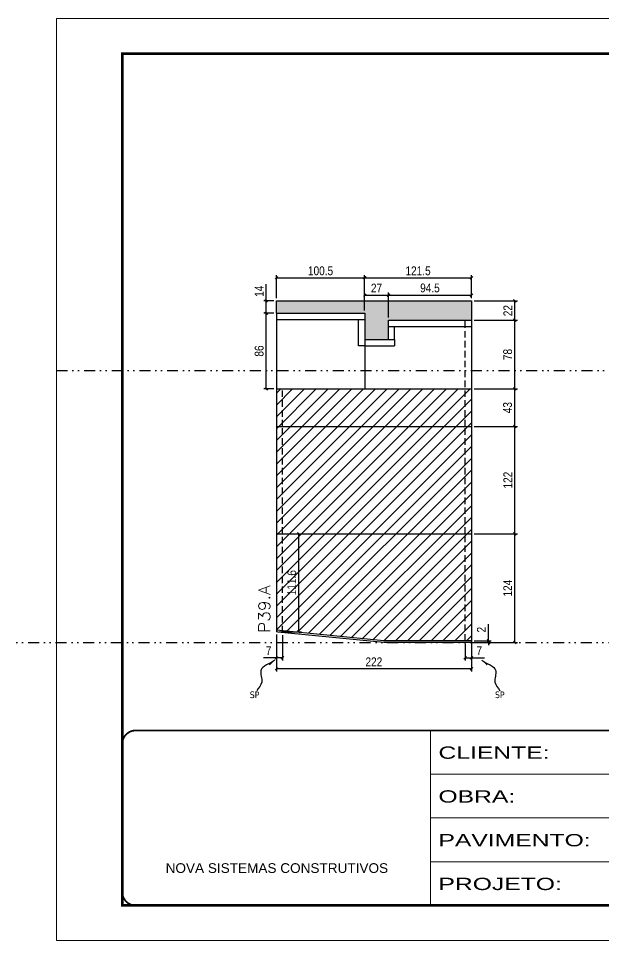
# Model space of a CAD drawing. Header units: millimetres. Extents: x 13777 to 27878, y -21631 to 6985.
# Drawn here: x 17540 to 18206, y -6700 to -5650 of the extents above; entities that cross this region are included whole.
import ezdxf

# ---------------------------------------------------------------- set-up
doc = ezdxf.new("R2010")
doc.units = ezdxf.units.MM
for name, pattern in [('CONTINUO', [0]), ('DASHED', [0.75, 0.5, -0.25]), ('DIVIDE2', [0.625, 0.25, -0.125, 0, -0.125, 0, -0.125]), ('HIDDEN', [0.375, 0.25, -0.125])]:
    doc.linetypes.add(name, pattern=pattern)
for name, color, linetype in [('COTA', 241, 'Continuous'), ('Nível', 160, 'Continuous'), ('Painéis', 200, 'Continuous'), ('SARR_2.2x7', 40, 'Continuous'), ('Sarrafo de Pressão', 42, 'HIDDEN'), ('texto', 7, 'Continuous')]:
    doc.layers.add(name, color=color, linetype=linetype)
for name, color, linetype, lineweight in [('Folhas', 255, 'Continuous', 9), ('Hachura', 251, 'Continuous', 9), ('SARRAFO DE PRESSAO', 251, 'DASHED', 9), ('Texto Seção', 7, 'Continuous', 15)]:
    doc.layers.add(name, color=color, linetype=linetype, lineweight=lineweight)
doc.styles.add('ARIAL', font='arial.ttf')
doc.styles.add('COTA TECNICA', font='techl___.ttf', dxfattribs={"height": 10})
doc.styles.add('COTA TECNICA-50', font='techl___.ttf', dxfattribs={"height": 10})
doc.styles.add('REGUA-120', font='ROMANS.shx', dxfattribs={"height": 15})
doc.styles.get("Standard").update_dxf_attribs({"font": 'arial.ttf'})
doc.styles.add('Tecnologia', font='')
doc.styles.get('Tecnologia').set_extended_font_data('Forgotten Futurist')
doc.dimstyles.new('COTA PAINEL-50', dxfattribs={"dimtxt": 10, "dimasz": 3, "dimexe": 3, "dimexo": 3, "dimgap": 3, "dimtad": 1, "dimdec": 1, "dimzin": 12, "dimdsep": 46, "dimtxsty": 'COTA TECNICA-50', "dimblk1": 'OBLIQUE', "dimblk2": 'OBLIQUE', "dimsah": 1, "dimcen": 0.9, "dimclrd": 4, "dimclre": 4, "dimclrt": 240, "dimadec": 1, "dimazin": 3, "dimtfac": 1, "dimtdec": 1, "dimtmove": 0, "dimatfit": 3, "dimfxl": 1, "dimtolj": 1, "dimtzin": 12, "dimarcsym": 0})
doc.dimstyles.new('PAINEL', dxfattribs={"dimtxt": 10, "dimasz": 3, "dimexe": 3, "dimexo": 3, "dimgap": 3, "dimtad": 1, "dimdec": 1, "dimzin": 12, "dimdsep": 46, "dimtxsty": 'COTA TECNICA', "dimblk1": 'OBLIQUE', "dimblk2": 'OBLIQUE', "dimsah": 1, "dimcen": 0.9, "dimclrd": 4, "dimclre": 4, "dimclrt": 240, "dimadec": 1, "dimazin": 3, "dimtfac": 1, "dimtdec": 1, "dimtmove": 0, "dimatfit": 3, "dimfxl": 1, "dimtolj": 1, "dimtzin": 12, "dimarcsym": 0})
doc.dimstyles.get("Standard").update_dxf_attribs({"dimtxt": 0.18, "dimasz": 0.18, "dimexe": 0.18, "dimexo": 0.0625, "dimgap": 0.09, "dimtad": 0, "dimtih": 1, "dimtoh": 1, "dimdec": 4, "dimzin": 0, "dimdsep": 46, "dimtxsty": 'Standard', "dimcen": 0.09, "dimadec": 0, "dimazin": 0, "dimtfac": 1, "dimtdec": 4, "dimtofl": 0, "dimtmove": 0, "dimatfit": 3, "dimfxl": 1, "dimtolj": 1, "dimtzin": 0, "dimarcsym": 0})

# ---------------------------------------------------------------- blocks, each defined once
blk = doc.blocks.new('9999999999')
at = {"color": 30, "linetype": 'CONTINUO'}
for p, q in [((98564.6, 34230.2), (98564.6, 34429.4)), ((98564.6, 34379.6), (99584, 34379.6)), ((98564.6, 34329.8), (99488, 34329.8)), ((99584, 34329.8), (99488, 34329.8)), ((99488, 34329.8), (99488, 34230.2)), ((98564.6, 34280), (99488, 34280))]:
    blk.add_line(p, q, dxfattribs=at)
at = {"color": 30, "linetype": 'CONTINUO', "const_width": 2}
blk.add_lwpolyline([(99584, 34230.2), (99584, 34414.4, 0.414214), (99569, 34429.4), (98229, 34429.4, 0.414214), (98214, 34414.4), (98214, 34245.2, 0.414214), (98229, 34230.2), (99584, 34230.2)], format="xyb", dxfattribs=at)
at = {"layer": 'Folhas'}
blk.add_lwpolyline([(98139, 34190.2), (99624, 34190.2), (99624, 35240.2), (98139, 35240.2)], close=True, dxfattribs=at)
at = {"layer": 'Folhas', "color": 30, "const_width": 3}
blk.add_lwpolyline([(98214, 34230.2), (99584, 34230.2), (99584, 35200.2), (98214, 35200.2)], close=True, dxfattribs=at)
at = {"color": 7, "linetype": 'Continuous', "ltscale": 5, "style": 'ARIAL'}
for s, height, p in [('SKR', 15.48, (98837.7, 34393.1)), ('LEAF LOEFGREN', 15.483, (98837.7, 34343.3)), ('3° SUBSOLO', 15.48, (98837.7, 34293.5)), ('NOVA SISTEMAS CONSTRUTIVOS', 11.059, (98263.2, 34267.2)), ('PILARES', 15.48, (98837.7, 34243.7))]:
    blk.add_text(s, height=height, dxfattribs=at).set_placement(p)
at = {"layer": 'Folhas', "color": 7, "style": 'Tecnologia', "width": 1.5}
for s, p in [('CLIENTE:', (98573.7, 34397.2)), ('OBRA:', (98573.7, 34347.3)), ('PAVIMENTO:', (98573.7, 34297.5)), ('PROJETO:', (98573.7, 34247.7))]:
    blk.add_text(s, height=14, dxfattribs=at).set_placement(p)
blk = doc.blocks.new('_Oblique')
at = {"color": 0, "linetype": 'ByBlock', "lineweight": -2}
blk.add_line((-0.5, -0.5), (0.5, 0.5), dxfattribs=at)
blk = doc.blocks.new('*D2048')
at = {"layer": 'COTA', "color": 4, "lineweight": -2, "transparency": 16777216}
for p, q in [((17833.7, -6351), (17833.7, -6393.2)), ((18055.7, -6361.3), (18055.7, -6393.2)), ((18055.7, -6390.2), (17833.7, -6390.2))]:
    blk.add_line(p, q, dxfattribs=at)
at = {"layer": 'Defpoints', "color": 0, "transparency": 16777216}
for p in [(17833.7, -6348), (18055.7, -6358.3), (17833.7, -6390.2)]:
    blk.add_point(p, dxfattribs=at)
at = {"layer": 'COTA', "color": 4, "lineweight": -2, "transparency": 16777216, "xscale": 3, "yscale": 3, "zscale": 3, "rotation": 180}
blk.add_blockref('_Oblique', (17833.7, -6390.2), dxfattribs=at)
at = {"layer": 'COTA', "color": 4, "lineweight": -2, "transparency": 16777216, "xscale": 3, "yscale": 3, "zscale": 3}
blk.add_blockref('_Oblique', (18055.7, -6390.2), dxfattribs=at)
at = {"layer": 'COTA', "color": 240, "transparency": 16777216, "insert": (17944.7, -6382.2), "char_height": 10, "attachment_point": 5, "style": 'COTA TECNICA'}
blk.add_mtext('\\A1;222', dxfattribs=at)
blk = doc.blocks.new('*D2049')
at = {"layer": 'COTA', "color": 4, "lineweight": -2, "transparency": 16777216}
for p, q in [((18048.7, -6361.3), (18048.7, -6380.6)), ((18055.7, -6363.3), (18055.7, -6380.6)), ((18048.7, -6377.6), (18055.7, -6377.6)), ((18055.7, -6377.6), (18070.5, -6377.6))]:
    blk.add_line(p, q, dxfattribs=at)
at = {"layer": 'Defpoints', "color": 0, "transparency": 16777216}
for p in [(18048.7, -6358.3), (18055.7, -6360.3), (18055.7, -6377.6)]:
    blk.add_point(p, dxfattribs=at)
at = {"layer": 'COTA', "color": 4, "lineweight": -2, "transparency": 16777216, "xscale": 3, "yscale": 3, "zscale": 3, "rotation": 180}
blk.add_blockref('_Oblique', (18048.7, -6377.6), dxfattribs=at)
at = {"layer": 'COTA', "color": 4, "lineweight": -2, "transparency": 16777216, "xscale": 3, "yscale": 3, "zscale": 3}
blk.add_blockref('_Oblique', (18055.7, -6377.6), dxfattribs=at)
at = {"layer": 'COTA', "color": 240, "transparency": 16777216, "insert": (18064.6, -6369.5), "char_height": 10, "attachment_point": 5, "style": 'COTA TECNICA-50'}
blk.add_mtext('\\A1;7', dxfattribs=at)
blk = doc.blocks.new('*D2050')
at = {"layer": 'COTA', "color": 4, "lineweight": -2, "transparency": 16777216}
for p, q in [((17840.7, -6351.8), (17840.7, -6380.6)), ((17833.7, -6353.8), (17833.7, -6380.6)), ((17833.7, -6377.6), (17819, -6377.6)), ((17840.7, -6377.6), (17833.7, -6377.6))]:
    blk.add_line(p, q, dxfattribs=at)
at = {"layer": 'Defpoints', "color": 0, "transparency": 16777216}
for p in [(17833.7, -6350.8), (17840.7, -6348.8), (17833.7, -6377.6)]:
    blk.add_point(p, dxfattribs=at)
at = {"layer": 'COTA', "color": 4, "lineweight": -2, "transparency": 16777216, "xscale": 3, "yscale": 3, "zscale": 3, "rotation": 180}
blk.add_blockref('_Oblique', (17833.7, -6377.6), dxfattribs=at)
at = {"layer": 'COTA', "color": 4, "lineweight": -2, "transparency": 16777216, "xscale": 3, "yscale": 3, "zscale": 3}
blk.add_blockref('_Oblique', (17840.7, -6377.6), dxfattribs=at)
at = {"layer": 'COTA', "color": 240, "transparency": 16777216, "insert": (17824.9, -6369.5), "char_height": 10, "attachment_point": 5, "style": 'COTA TECNICA-50'}
blk.add_mtext('\\A1;7', dxfattribs=at)
blk = doc.blocks.new('*D2046')
at = {"layer": 'COTA', "color": 4, "lineweight": -2, "transparency": 16777216}
for p, q in [((18075, -6358.3), (18075, -6339.5)), ((18058.7, -6358.3), (18078, -6358.3)), ((18058.7, -6360.3), (18078, -6360.3)), ((18075, -6360.3), (18075, -6358.3)), ((18075, -6360.3), (18075, -6363.3))]:
    blk.add_line(p, q, dxfattribs=at)
at = {"layer": 'Defpoints', "color": 0, "transparency": 16777216}
for p in [(18055.7, -6358.3), (18055.7, -6360.3), (18075, -6360.3)]:
    blk.add_point(p, dxfattribs=at)
at = {"layer": 'COTA', "color": 4, "lineweight": -2, "transparency": 16777216, "xscale": 3, "yscale": 3, "zscale": 3}
for p, rotation in [((18075, -6358.3), 270), ((18075, -6360.3), 90)]:
    blk.add_blockref('_Oblique', p, dxfattribs=dict(at, rotation=rotation))
at = {"layer": 'COTA', "color": 240, "transparency": 16777216, "insert": (18067, -6345.6), "char_height": 10, "attachment_point": 5, "rotation": 90, "style": 'COTA TECNICA-50'}
blk.add_mtext('\\A1;2', dxfattribs=at)
blk = doc.blocks.new('*D2047')
at = {"layer": 'COTA', "color": 4, "lineweight": -2, "transparency": 16777216}
for p, q in [((18058.7, -6114.3), (18108.1, -6114.3)), ((18105.1, -6236.3), (18105.1, -6114.3)), ((18058.7, -6236.3), (18108.1, -6236.3))]:
    blk.add_line(p, q, dxfattribs=at)
at = {"layer": 'Defpoints', "color": 0, "transparency": 16777216}
for p in [(18055.7, -6114.3), (18105.1, -6114.3), (18055.7, -6236.3)]:
    blk.add_point(p, dxfattribs=at)
at = {"layer": 'COTA', "color": 4, "lineweight": -2, "transparency": 16777216, "xscale": 3, "yscale": 3, "zscale": 3}
for p, rotation in [((18105.1, -6114.3), 90), ((18105.1, -6236.3), 270)]:
    blk.add_blockref('_Oblique', p, dxfattribs=dict(at, rotation=rotation))
at = {"layer": 'COTA', "color": 240, "transparency": 16777216, "insert": (18097.1, -6175.3), "char_height": 10, "attachment_point": 5, "rotation": 90, "style": 'COTA TECNICA-50'}
blk.add_mtext('\\A1;122', dxfattribs=at)
blk = doc.blocks.new('*D2051')
at = {"layer": 'COTA', "color": 4, "linetype": 'ByBlock', "lineweight": -2, "transparency": 16777216}
for p, q in [((18058.7, -6236.3), (18108.1, -6236.3)), ((18105.1, -6360.3), (18105.1, -6236.3)), ((18058.7, -6360.3), (18108.1, -6360.3))]:
    blk.add_line(p, q, dxfattribs=at)
at = {"layer": 'Defpoints', "color": 0, "linetype": 'ByBlock', "transparency": 16777216}
for p in [(18055.7, -6236.3), (18105.1, -6236.3), (18055.7, -6360.3)]:
    blk.add_point(p, dxfattribs=at)
at = {"layer": 'COTA', "color": 4, "linetype": 'ByBlock', "lineweight": -2, "transparency": 16777216, "xscale": 3, "yscale": 3, "zscale": 3}
for p, rotation in [((18105.1, -6236.3), 90), ((18105.1, -6360.3), 270)]:
    blk.add_blockref('_Oblique', p, dxfattribs=dict(at, rotation=rotation))
at = {"layer": 'COTA', "color": 240, "linetype": 'ByBlock', "transparency": 16777216, "insert": (18097, -6298.3), "char_height": 10, "attachment_point": 5, "rotation": 90, "style": 'COTA TECNICA'}
blk.add_mtext('\\A1;124', dxfattribs=at)
blk = doc.blocks.new('*D2052')
at = {"layer": 'COTA', "color": 4, "linetype": 'ByBlock', "lineweight": -2, "transparency": 16777216}
for p, q in [((18058.7, -6236.3), (18108.1, -6236.3)), ((18105.1, -6360.3), (18105.1, -6236.3)), ((18058.7, -6360.3), (18108.1, -6360.3))]:
    blk.add_line(p, q, dxfattribs=at)
at = {"layer": 'Defpoints', "color": 0, "linetype": 'ByBlock', "transparency": 16777216}
for p in [(18055.7, -6236.3), (18105.1, -6236.3), (18055.7, -6360.3)]:
    blk.add_point(p, dxfattribs=at)
at = {"layer": 'COTA', "color": 4, "linetype": 'ByBlock', "lineweight": -2, "transparency": 16777216, "xscale": 3, "yscale": 3, "zscale": 3}
for p, rotation in [((18105.1, -6236.3), 90), ((18105.1, -6360.3), 270)]:
    blk.add_blockref('_Oblique', p, dxfattribs=dict(at, rotation=rotation))
at = {"layer": 'COTA', "color": 240, "linetype": 'ByBlock', "transparency": 16777216, "insert": (18097, -6298.3), "char_height": 10, "attachment_point": 5, "rotation": 90, "style": 'COTA TECNICA'}
blk.add_mtext('\\A1;124', dxfattribs=at)
blk = doc.blocks.new('*D2053')
at = {"layer": 'COTA', "color": 4, "lineweight": -2, "transparency": 16777216}
for p, q in [((17836.7, -6236.3), (17862.4, -6236.3)), ((17859.4, -6348), (17859.4, -6236.3)), ((17836.7, -6348), (17862.4, -6348))]:
    blk.add_line(p, q, dxfattribs=at)
at = {"layer": 'Defpoints', "color": 0, "transparency": 16777216}
for p in [(17833.7, -6236.3), (17859.4, -6236.3), (17833.7, -6348)]:
    blk.add_point(p, dxfattribs=at)
at = {"layer": 'COTA', "color": 4, "lineweight": -2, "transparency": 16777216, "xscale": 3, "yscale": 3, "zscale": 3}
for p, rotation in [((17859.4, -6236.3), 90), ((17859.4, -6348), 270)]:
    blk.add_blockref('_Oblique', p, dxfattribs=dict(at, rotation=rotation))
at = {"layer": 'COTA', "color": 240, "transparency": 16777216, "insert": (17851.3, -6292.1), "char_height": 10, "attachment_point": 5, "rotation": 90, "style": 'COTA TECNICA'}
blk.add_mtext('\\A1;111.6', dxfattribs=at)
blk = doc.blocks.new('*D2054')
at = {"layer": 'COTA', "color": 4, "lineweight": -2, "transparency": 16777216}
for p, q in [((18058.7, -6071.3), (18108.1, -6071.3)), ((18105.1, -6114.3), (18105.1, -6071.3)), ((18058.7, -6114.3), (18108.1, -6114.3))]:
    blk.add_line(p, q, dxfattribs=at)
at = {"layer": 'Defpoints', "color": 0, "transparency": 16777216}
for p in [(18055.7, -6071.3), (18105.1, -6071.3), (18055.7, -6114.3)]:
    blk.add_point(p, dxfattribs=at)
at = {"layer": 'COTA', "color": 4, "lineweight": -2, "transparency": 16777216, "xscale": 3, "yscale": 3, "zscale": 3}
for p, rotation in [((18105.1, -6071.3), 90), ((18105.1, -6114.3), 270)]:
    blk.add_blockref('_Oblique', p, dxfattribs=dict(at, rotation=rotation))
at = {"layer": 'COTA', "color": 240, "transparency": 16777216, "insert": (18096.9, -6092.8), "char_height": 10, "attachment_point": 5, "rotation": 90, "style": 'COTA TECNICA'}
blk.add_mtext('\\A1;43', dxfattribs=at)
blk = doc.blocks.new('*D2055')
at = {"layer": 'COTA', "color": 4, "lineweight": -2, "transparency": 16777216}
for p, q in [((18058.7, -5993.3), (18108.1, -5993.3)), ((18105.1, -6071.3), (18105.1, -5993.3)), ((18058.7, -6071.3), (18108.1, -6071.3))]:
    blk.add_line(p, q, dxfattribs=at)
at = {"layer": 'Defpoints', "color": 0, "transparency": 16777216}
for p in [(18055.7, -5993.3), (18105.1, -5993.3), (18055.7, -6071.3)]:
    blk.add_point(p, dxfattribs=at)
at = {"layer": 'COTA', "color": 4, "lineweight": -2, "transparency": 16777216, "xscale": 3, "yscale": 3, "zscale": 3}
for p, rotation in [((18105.1, -5993.3), 90), ((18105.1, -6071.3), 270)]:
    blk.add_blockref('_Oblique', p, dxfattribs=dict(at, rotation=rotation))
at = {"layer": 'COTA', "color": 240, "transparency": 16777216, "insert": (18097, -6032.3), "char_height": 10, "attachment_point": 5, "rotation": 90, "style": 'COTA TECNICA'}
blk.add_mtext('\\A1;78', dxfattribs=at)
blk = doc.blocks.new('*D2056')
at = {"layer": 'COTA', "color": 4, "lineweight": -2, "transparency": 16777216}
for p, q in [((17830.7, -5985.3), (17819.3, -5985.3)), ((17822.3, -6071.3), (17822.3, -5985.3)), ((17830.7, -6071.3), (17819.3, -6071.3))]:
    blk.add_line(p, q, dxfattribs=at)
at = {"layer": 'Defpoints', "color": 0, "transparency": 16777216}
for p in [(17822.3, -5985.3), (17833.7, -5985.3), (17833.7, -6071.3)]:
    blk.add_point(p, dxfattribs=at)
at = {"layer": 'COTA', "color": 4, "lineweight": -2, "transparency": 16777216, "xscale": 3, "yscale": 3, "zscale": 3}
for p, rotation in [((17822.3, -5985.3), 90), ((17822.3, -6071.3), 270)]:
    blk.add_blockref('_Oblique', p, dxfattribs=dict(at, rotation=rotation))
at = {"layer": 'COTA', "color": 240, "transparency": 16777216, "insert": (17814.2, -6028.3), "char_height": 10, "attachment_point": 5, "rotation": 90, "style": 'COTA TECNICA'}
blk.add_mtext('\\A1;86', dxfattribs=at)
blk = doc.blocks.new('*D2057')
at = {"layer": 'COTA', "color": 4, "lineweight": -2, "transparency": 16777216}
for p, q in [((17822.3, -5971.3), (17822.3, -5952.2)), ((17830.7, -5971.3), (17819.3, -5971.3)), ((17822.3, -5985.3), (17822.3, -5971.3)), ((17830.7, -5985.3), (17819.3, -5985.3))]:
    blk.add_line(p, q, dxfattribs=at)
at = {"layer": 'Defpoints', "color": 0, "transparency": 16777216}
for p in [(17822.3, -5971.3), (17833.7, -5971.3), (17833.7, -5985.3)]:
    blk.add_point(p, dxfattribs=at)
at = {"layer": 'COTA', "color": 4, "lineweight": -2, "transparency": 16777216, "xscale": 3, "yscale": 3, "zscale": 3}
for p, rotation in [((17822.3, -5971.3), 90), ((17822.3, -5985.3), 270)]:
    blk.add_blockref('_Oblique', p, dxfattribs=dict(at, rotation=rotation))
at = {"layer": 'COTA', "color": 240, "transparency": 16777216, "insert": (17814.2, -5960.3), "char_height": 10, "attachment_point": 5, "rotation": 90, "style": 'COTA TECNICA'}
blk.add_mtext('\\A1;14', dxfattribs=at)
blk = doc.blocks.new('*D2058')
at = {"layer": 'COTA', "color": 4, "lineweight": -2, "transparency": 16777216}
for p, q in [((18058.7, -5971.3), (18108.1, -5971.3)), ((18105.1, -5993.3), (18105.1, -5971.3)), ((18058.7, -5993.3), (18108.1, -5993.3))]:
    blk.add_line(p, q, dxfattribs=at)
at = {"layer": 'Defpoints', "color": 0, "transparency": 16777216}
for p in [(18055.7, -5971.3), (18105.1, -5971.3), (18055.7, -5993.3)]:
    blk.add_point(p, dxfattribs=at)
at = {"layer": 'COTA', "color": 4, "lineweight": -2, "transparency": 16777216, "xscale": 3, "yscale": 3, "zscale": 3}
for p, rotation in [((18105.1, -5971.3), 90), ((18105.1, -5993.3), 270)]:
    blk.add_blockref('_Oblique', p, dxfattribs=dict(at, rotation=rotation))
at = {"layer": 'COTA', "color": 240, "transparency": 16777216, "insert": (18097.1, -5982.3), "char_height": 10, "attachment_point": 5, "rotation": 90, "style": 'COTA TECNICA'}
blk.add_mtext('\\A1;22', dxfattribs=at)
blk = doc.blocks.new('*D2059')
at = {"layer": 'COTA', "color": 4, "lineweight": -2, "transparency": 16777216}
for p, q in [((17833.7, -5968.3), (17833.7, -5942.1)), ((17934.2, -5982.3), (17934.2, -5942.1)), ((17833.7, -5945.1), (17934.2, -5945.1))]:
    blk.add_line(p, q, dxfattribs=at)
at = {"layer": 'Defpoints', "color": 0, "transparency": 16777216}
for p in [(17934.2, -5945.1), (17833.7, -5971.3), (17934.2, -5985.3)]:
    blk.add_point(p, dxfattribs=at)
at = {"layer": 'COTA', "color": 4, "lineweight": -2, "transparency": 16777216, "xscale": 3, "yscale": 3, "zscale": 3, "rotation": 180}
blk.add_blockref('_Oblique', (17833.7, -5945.1), dxfattribs=at)
at = {"layer": 'COTA', "color": 4, "lineweight": -2, "transparency": 16777216, "xscale": 3, "yscale": 3, "zscale": 3}
blk.add_blockref('_Oblique', (17934.2, -5945.1), dxfattribs=at)
at = {"layer": 'COTA', "color": 240, "transparency": 16777216, "insert": (17884, -5937), "char_height": 10, "attachment_point": 5, "style": 'COTA TECNICA'}
blk.add_mtext('\\A1;100.5', dxfattribs=at)
blk = doc.blocks.new('*D2060')
at = {"layer": 'COTA', "color": 4, "lineweight": -2, "transparency": 16777216}
for p, q in [((17934.2, -5982.3), (17934.2, -5961.7)), ((17961.2, -5990.3), (17961.2, -5961.7)), ((17934.2, -5964.7), (17961.2, -5964.7))]:
    blk.add_line(p, q, dxfattribs=at)
at = {"layer": 'Defpoints', "color": 0, "transparency": 16777216}
for p in [(17961.2, -5964.7), (17934.2, -5985.3), (17961.2, -5993.3)]:
    blk.add_point(p, dxfattribs=at)
at = {"layer": 'COTA', "color": 4, "lineweight": -2, "transparency": 16777216, "xscale": 3, "yscale": 3, "zscale": 3, "rotation": 180}
blk.add_blockref('_Oblique', (17934.2, -5964.7), dxfattribs=at)
at = {"layer": 'COTA', "color": 4, "lineweight": -2, "transparency": 16777216, "xscale": 3, "yscale": 3, "zscale": 3}
blk.add_blockref('_Oblique', (17961.2, -5964.7), dxfattribs=at)
at = {"layer": 'COTA', "color": 240, "transparency": 16777216, "insert": (17947.7, -5956.6), "char_height": 10, "attachment_point": 5, "style": 'COTA TECNICA'}
blk.add_mtext('\\A1;27', dxfattribs=at)
blk = doc.blocks.new('*D2061')
at = {"layer": 'COTA', "color": 4, "lineweight": -2, "transparency": 16777216}
for p, q in [((17934.2, -5982.3), (17934.2, -5942.1)), ((18055.7, -5968.3), (18055.7, -5942.1)), ((17934.2, -5945.1), (18055.7, -5945.1))]:
    blk.add_line(p, q, dxfattribs=at)
at = {"layer": 'Defpoints', "color": 0, "transparency": 16777216}
for p in [(18055.7, -5945.1), (18055.7, -5971.3), (17934.2, -5985.3)]:
    blk.add_point(p, dxfattribs=at)
at = {"layer": 'COTA', "color": 4, "lineweight": -2, "transparency": 16777216, "xscale": 3, "yscale": 3, "zscale": 3, "rotation": 180}
blk.add_blockref('_Oblique', (17934.2, -5945.1), dxfattribs=at)
at = {"layer": 'COTA', "color": 4, "lineweight": -2, "transparency": 16777216, "xscale": 3, "yscale": 3, "zscale": 3}
blk.add_blockref('_Oblique', (18055.7, -5945.1), dxfattribs=at)
at = {"layer": 'COTA', "color": 240, "transparency": 16777216, "insert": (17995, -5937), "char_height": 10, "attachment_point": 5, "style": 'COTA TECNICA'}
blk.add_mtext('\\A1;121.5', dxfattribs=at)
blk = doc.blocks.new('*D2062')
at = {"layer": 'COTA', "color": 4, "lineweight": -2, "transparency": 16777216}
for p, q in [((17961.2, -5990.3), (17961.2, -5961.7)), ((18055.7, -5968.3), (18055.7, -5961.7)), ((17961.2, -5964.7), (18055.7, -5964.7))]:
    blk.add_line(p, q, dxfattribs=at)
at = {"layer": 'Defpoints', "color": 0, "transparency": 16777216}
for p in [(18055.7, -5964.7), (18055.7, -5971.3), (17961.2, -5993.3)]:
    blk.add_point(p, dxfattribs=at)
at = {"layer": 'COTA', "color": 4, "lineweight": -2, "transparency": 16777216, "xscale": 3, "yscale": 3, "zscale": 3, "rotation": 180}
blk.add_blockref('_Oblique', (17961.2, -5964.7), dxfattribs=at)
at = {"layer": 'COTA', "color": 4, "lineweight": -2, "transparency": 16777216, "xscale": 3, "yscale": 3, "zscale": 3}
blk.add_blockref('_Oblique', (18055.7, -5964.7), dxfattribs=at)
at = {"layer": 'COTA', "color": 240, "transparency": 16777216, "insert": (18008.5, -5956.5), "char_height": 10, "attachment_point": 5, "style": 'COTA TECNICA'}
blk.add_mtext('\\A1;94.5', dxfattribs=at)

msp = doc.modelspace()

# ---------------------------------------------------------------- hatches: boundary and pattern name
at = {"layer": 'COTA'}
h = msp.add_hatch(dxfattribs=at)
h.set_pattern_fill('AR-CONC', color=256, scale=0.03)
h.set_pattern_definition([(50, (1522.272, 0), (5.4655401, -0.4781726), [0.5715, -6.2865]), (355, (1522.272, 0), (-1.0573026, 5.7317054), [0.4572, -5.0292175]), (100.451445, (1522.7276, -0.04), (4.4082374, 5.2535326), [0.4857003, -5.3427073]), (46.1842, (1522.272, 1.524), (8.1323712, -1.2612698), [0.85725, -9.42975]), (96.63556, (1522.95, 1.419), (7.122124, 7.4227837), [0.7285507, -8.0140682]), (351.18415, (1522.272, 1.524), (7.122124, 7.4227837), [0.685799, -7.543792]), (21, (1523.034, 1.143), (4.5484317, -3.067956), [0.5715, -6.2865]), (326, (1523.034, 1.143), (1.8540609, 5.525639), [0.4572, -5.0292]), (71.451445, (1523.413, 0.8873), (6.4024926, 2.457683), [0.4857003, -5.3426981]), (37.5, (1522.2722, 0), (0.0926581, 2.53665117), [0, -4.96824, 0, -5.1054, 0, -5.04825]), (7.5, (1522.2722, 0), (2.00458988, 3.00541724), [0, -2.91084, 0, -4.85394, 0, -1.92405]), (327.5, (1520.5729, 0), (4.06771786, -0.17186232), [0, -1.905, 0, -5.9436, 0, -7.8867]), (317.5, (1519.811, 0), (4.44387544, 0.7627947), [0, -2.4765, 0, -3.94716, 0, -5.6007])])
h.paths.add_polyline_path([(17833.74, -5971.32), (17833.74, -5985.32), (17934.24, -5985.32), (17934.24, -6015.32), (17961.24, -6015.32), (17961.24, -5993.32), (18055.74, -5993.32), (18055.74, -5971.32)])
at = {"layer": 'Hachura', "linetype": 'ByBlock'}
h = msp.add_hatch(dxfattribs=at)
h.set_pattern_fill('ANSI31', color=256, scale=3)
h.set_pattern_definition([(45, (1522.272, 0), (-6.735192, 6.735192), [])])
h.paths.add_polyline_path([(17833.74, -6071.32), (17833.74, -6114.32), (18055.74, -6114.32), (18055.74, -6071.32)])
h.paths.add_polyline_path([(18055.74, -6236.32), (18055.74, -6114.32), (17833.74, -6114.32), (17833.74, -6236.32)])
h.paths.add_polyline_path([(17833.74, -6236.32), (17833.74, -6346.09), (17955.99, -6358.32), (18055.74, -6358.32), (18055.74, -6236.32)])

# ---------------------------------------------------------------- linework, layer by layer
at = {"layer": 'COTA'}
for p, q in [((17833.74, -5985.32), (17833.74, -5971.32)), ((17833.74, -5971.32), (18055.74, -5971.32)), ((18055.74, -5971.32), (18055.74, -5993.32)), ((17961.24, -6015.32), (17968.24, -6015.32)), ((17968.24, -6015.32), (17968.24, -6022.32)), ((17934.24, -6022.32), (17927.24, -6022.32))]:
    msp.add_line(p, q, dxfattribs=at)
at = {"layer": 'Nível', "color": 4, "linetype": 'DIVIDE2', "ltscale": 50}
for p, q in [((17583.47, -6050.32), (21531.15, -6050.32)), ((13777.11, -6360.32), (21531.15, -6360.32))]:
    msp.add_line(p, q, dxfattribs=at)
at = {"layer": 'Painéis'}
for p, q in [((17833.74, -5985.32), (17833.74, -6347.95)), ((17833.74, -5985.32), (17934.24, -5985.32)), ((17934.24, -5985.32), (17934.24, -6071.32)), ((17961.24, -6015.32), (17961.24, -5993.32)), ((17961.24, -5993.32), (18055.74, -5993.32)), ((18055.74, -5993.32), (18055.74, -6360.32)), ((17934.24, -6015.32), (17961.24, -6015.32)), ((17833.74, -6071.32), (18055.74, -6071.32)), ((17833.74, -6114.32), (18055.74, -6114.32)), ((17833.74, -6236.32), (18055.74, -6236.32)), ((17955.99, -6358.32), (17833.74, -6346.09)), ((17835.21, -6348.25), (17833.74, -6347.95)), ((17955.89, -6360.32), (17835.21, -6348.25)), ((18055.74, -6360.32), (17955.89, -6360.32)), ((18055.74, -6358.32), (17955.99, -6358.32))]:
    msp.add_line(p, q, dxfattribs=at)
at = {"layer": 'SARR_2.2x7'}
for p, q in [((17833.74, -5992.32), (17934.24, -5992.32)), ((17927.24, -6022.32), (17927.24, -5992.32)), ((17961.24, -6000.32), (18055.74, -6000.32)), ((17968.24, -6015.32), (17968.24, -6000.32)), ((17934.24, -6022.32), (17968.24, -6022.32))]:
    msp.add_line(p, q, dxfattribs=at)
at = {"layer": 'Sarrafo de Pressão', "ltscale": 30}
for p, q in [((18048.74, -6114.32), (18048.74, -5993.32)), ((17840.74, -6114.32), (17840.74, -6071.32)), ((17840.74, -6236.32), (17840.74, -6114.32)), ((18048.74, -6236.32), (18048.74, -6114.32)), ((17840.74, -6348.8), (17840.74, -6236.32)), ((18048.74, -6358.32), (18048.74, -6236.32))]:
    msp.add_line(p, q, dxfattribs=at)

# ---------------------------------------------------------------- block references
at = {"layer": 'SARRAFO DE PRESSAO', "color": 6, "linetype": 'ByBlock'}
msp.add_blockref('9999999999', (-80555.51, -40889.8), dxfattribs=at)

# ---------------------------------------------------------------- texts
at = {"layer": 'texto', "color": 0, "char_height": 7.5, "attachment_point": 5}
for insert in [(17808.97, -6419.81), (18087.99, -6419.81)]:
    msp.add_mtext('{\\fTahoma|b0|i0|c0|p34;\\C4;SP}', dxfattribs=dict(at, insert=insert))
at = {"layer": 'Texto Seção', "style": 'REGUA-120', "width": 1.1}
msp.add_text('P39.A', height=13, rotation=90, dxfattribs=at).set_placement((17826.49, -6349.55))

# ---------------------------------------------------------------- dimensions: what is measured, and where the dimension line sits
at = {"layer": 'COTA'}
for base, p1, p2, dimstyle, picture, middle in [((17934.24, -5945.14), (17833.74, -5971.32), (17934.24, -5985.32), 'PAINEL', '*D2059', (17883.99, -5937.03)), ((18055.74, -5945.14), (17934.24, -5985.32), (18055.74, -5971.32), 'PAINEL', '*D2061', (17994.99, -5937.03)), ((17961.24, -5964.68), (17934.24, -5985.32), (17961.24, -5993.32), 'PAINEL', '*D2060', (17947.74, -5956.6)), ((18055.74, -5964.68), (17961.24, -5993.32), (18055.74, -5971.32), 'PAINEL', '*D2062', (18008.49, -5956.54)), ((18055.74, -6377.56), (18048.74, -6358.32), (18055.74, -6360.32), 'COTA PAINEL-50', '*D2049', (18064.61, -6369.48))]:
    dim = msp.add_linear_dim(base=base, p1=p1, p2=p2, dimstyle=dimstyle, dxfattribs=at)
    dim.commit()
    dim.dimension.update_dxf_attribs({"geometry": picture, "text_midpoint": middle})
for base, p1, p2, angle, dimstyle, picture, middle in [((17822.28, -5971.32), (17833.74, -5985.32), (17833.74, -5971.32), 90, 'PAINEL', '*D2057', (17814.21, -5960.26)), ((18105.11, -5971.32), (18055.74, -5993.32), (18055.74, -5971.32), 90, 'PAINEL', '*D2058', (18097.11, -5982.32)), ((17822.28, -5985.32), (17833.74, -6071.32), (17833.74, -5985.32), 90, 'PAINEL', '*D2056', (17814.15, -6028.32)), ((18105.11, -6071.32), (18055.74, -6114.32), (18055.74, -6071.32), 90, 'PAINEL', '*D2054', (18096.89, -6092.82)), ((18105.11, -6114.32), (18055.74, -6236.32), (18055.74, -6114.32), 90, 'COTA PAINEL-50', '*D2047', (18097.05, -6175.32)), ((17859.43, -6236.32), (17833.74, -6347.95), (17833.74, -6236.32), 90, 'PAINEL', '*D2053', (17851.33, -6292.14)), ((17833.74, -6377.56), (17840.74, -6348.8), (17833.74, -6350.8), 180, 'COTA PAINEL-50', '*D2050', (17824.88, -6369.48))]:
    dim = msp.add_linear_dim(base=base, p1=p1, p2=p2, angle=angle, dimstyle=dimstyle, dxfattribs=at)
    dim.commit()
    dim.dimension.update_dxf_attribs({"geometry": picture, "text_midpoint": middle})
for base, p1, p2, angle, override, picture, middle in [((18105.11, -5993.32), (18055.74, -6071.32), (18055.74, -5993.32), 90, {"dimtmove": 1}, '*D2055', (18097.02, -6032.32)), ((17833.74, -6390.21), (18055.74, -6358.32), (17833.74, -6347.95), 180, {"dimarcsym": 2}, '*D2048', (17944.74, -6382.21))]:
    dim = msp.add_linear_dim(base=base, p1=p1, p2=p2, angle=angle, dimstyle='PAINEL', override=override, dxfattribs=at)
    dim.commit()
    dim.dimension.update_dxf_attribs({"geometry": picture, "text_midpoint": middle})
at = {"layer": 'COTA', "linetype": 'ByBlock'}
for picture in ['*D2051', '*D2052']:
    dim = msp.add_aligned_dim(p1=(18055.74, -6360.32), p2=(18055.74, -6236.32), distance=-49.37, dimstyle='PAINEL', dxfattribs=at)
    dim.commit()
    dim.dimension.update_dxf_attribs({"geometry": picture, "text_midpoint": (18097.04, -6298.32)})
at = {"layer": 'COTA'}
dim = msp.add_linear_dim(base=(18075, -6360.32), p1=(18055.74, -6358.32), p2=(18055.74, -6360.32), angle=90, dimstyle='COTA PAINEL-50', dxfattribs=at)
dim.commit()
dim.dimension.update_dxf_attribs({"geometry": '*D2046', "text_midpoint": (18075, -6345.57), "dimtype": 160})

# ---------------------------------------------------------------- leaders
at = {"layer": 'COTA', "path_type": 1}
for points in [[(17831.92, -6380.5), (17816.13, -6392.33), (17817.05, -6405.34), (17811.5, -6415.12)], [(18067.57, -6380.5), (18083.36, -6392.33), (18082.43, -6405.34), (18087.99, -6415.12)]]:
    msp.add_leader(points, dimstyle='Standard', override={"dimasz": 8}, dxfattribs=at)

doc.saveas('drawing.dxf')
